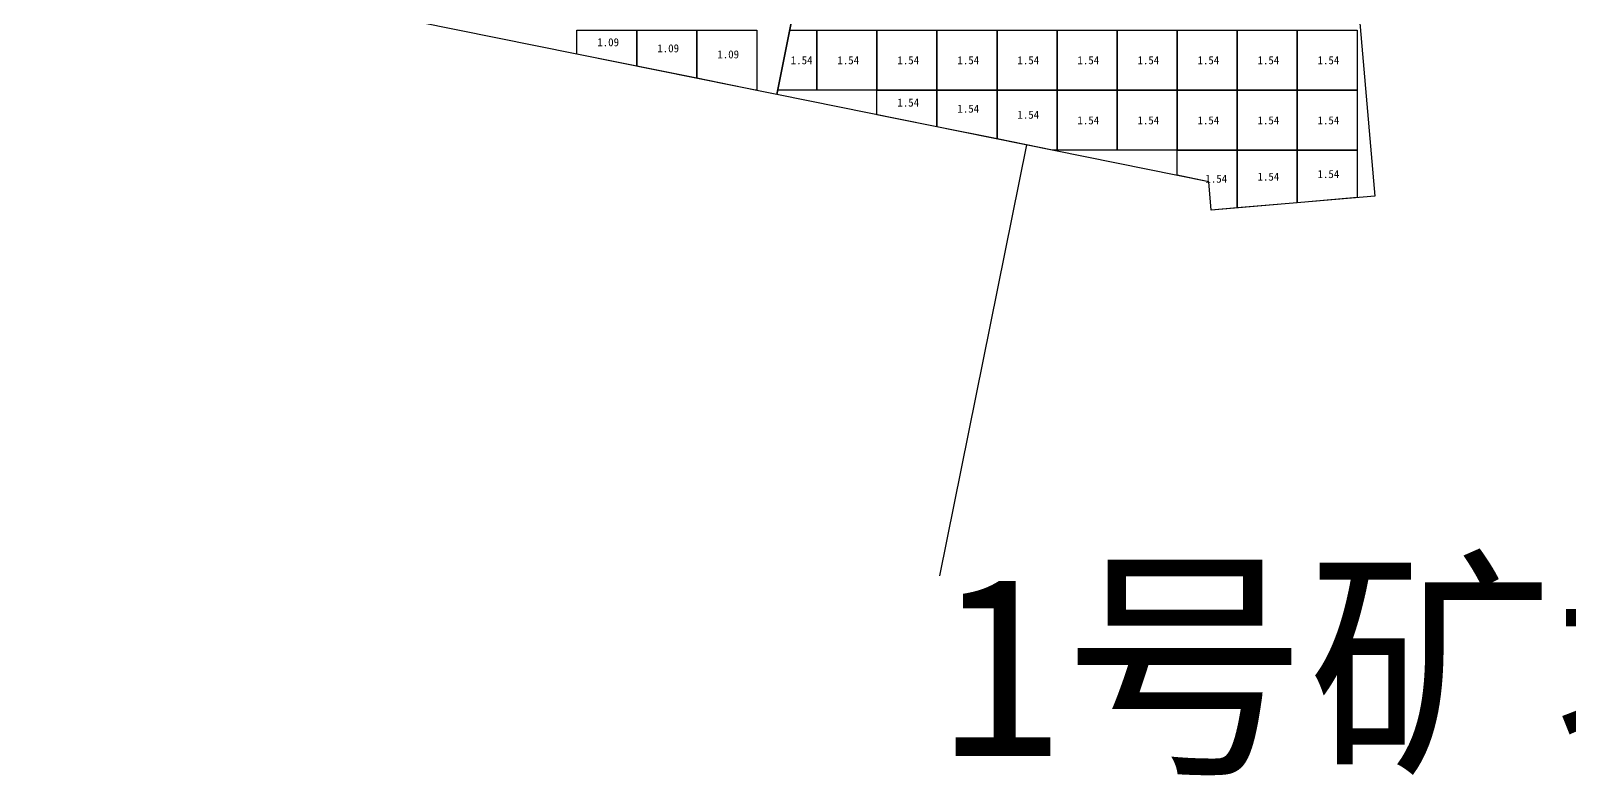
# Model space of a CAD drawing. Header units: metres. Extents: x 470001 to 470150, y 4349600 to 4349734.
# Drawn here: x 470032.01 to 470057.64, y 4349600.16 to 4349612.57 of the extents above; entities that cross this region are included whole.
import ezdxf

# ---------------------------------------------------------------- set-up
doc = ezdxf.new("R2010")
doc.units = ezdxf.units.M
for name, color, linetype in [('1.000-1.500', 5, 'Continuous'), ('1.500-3.000', 1, 'Continuous'), ('爆区方格网', 7, 'Continuous')]:
    doc.layers.add(name, color=color, linetype=linetype)
doc.styles.add('CN_TTF', font='simsunb.ttf')

msp = doc.modelspace()

# ---------------------------------------------------------------- linework, layer by layer
at = {"color": 7}
msp.add_line((470048.6, 4349610.672), (470047.152, 4349603.496), dxfattribs=at)
at = {"layer": '1.000-1.500', "color": 5, "lineweight": 30}
msp.add_lwpolyline([(470047.921, 4349638.176), (470049.59, 4349624.582), (470046.461, 4349621.596), (470044.441, 4349611.512), (470037.778, 4349612.857), (470037.778, 4349612.857), (470031.64, 4349612.821), (470031.922, 4349619.846), (470036.052, 4349625.7), (470034.527, 4349634.11), (470044.45, 4349635.507), (470044.76, 4349641.293)], dxfattribs=at)
at = {"layer": '1.500-3.000', "color": 1, "lineweight": 30}
msp.add_lwpolyline([(470056.081, 4349638.932), (470057.453, 4349623.063), (470053.287, 4349622.703), (470054.401, 4349609.82), (470051.678, 4349609.585), (470051.637, 4349610.059), (470044.441, 4349611.512), (470046.461, 4349621.596), (470049.59, 4349624.582), (470047.914, 4349638.237)], dxfattribs=at)
at = {"layer": '爆区方格网', "color": 5}
for points in [[(470041.108, 4349612.585), (470042.108, 4349612.585), (470042.108, 4349611.983), (470041.108, 4349612.184), (470041.108, 4349612.585)], [(470042.108, 4349612.585), (470043.108, 4349612.585), (470043.108, 4349611.781), (470042.108, 4349611.983), (470042.108, 4349612.585)], [(470043.108, 4349612.585), (470044.108, 4349612.585), (470044.108, 4349611.585), (470044.079, 4349611.585), (470043.108, 4349611.781), (470043.108, 4349612.585)]]:
    msp.add_lwpolyline(points, close=True, dxfattribs=at)
at = {"layer": '爆区方格网', "color": 1}
for points in [[(470045.108, 4349612.585), (470045.108, 4349611.585), (470044.456, 4349611.585), (470044.656, 4349612.585), (470045.108, 4349612.585)], [(470045.108, 4349611.585), (470045.108, 4349612.585), (470046.108, 4349612.585), (470046.108, 4349611.585), (470045.108, 4349611.585)], [(470046.108, 4349611.585), (470046.108, 4349612.585), (470047.108, 4349612.585), (470047.108, 4349611.585), (470046.108, 4349611.585)], [(470047.108, 4349611.585), (470047.108, 4349612.585), (470048.108, 4349612.585), (470048.108, 4349611.585), (470047.108, 4349611.585)], [(470048.108, 4349611.585), (470048.108, 4349612.585), (470049.108, 4349612.585), (470049.108, 4349611.585), (470048.108, 4349611.585)], [(470049.108, 4349611.585), (470049.108, 4349612.585), (470050.108, 4349612.585), (470050.108, 4349611.585), (470049.108, 4349611.585)], [(470050.108, 4349611.585), (470050.108, 4349612.585), (470051.108, 4349612.585), (470051.108, 4349611.585), (470050.108, 4349611.585)], [(470051.108, 4349611.585), (470051.108, 4349612.585), (470052.108, 4349612.585), (470052.108, 4349611.585), (470051.108, 4349611.585)], [(470052.108, 4349611.585), (470052.108, 4349612.585), (470053.108, 4349612.585), (470053.108, 4349611.585), (470052.108, 4349611.585)], [(470053.108, 4349611.585), (470053.108, 4349612.585), (470054.108, 4349612.585), (470054.108, 4349611.585), (470053.108, 4349611.585)], [(470046.108, 4349611.585), (470047.108, 4349611.585), (470047.108, 4349610.973), (470046.108, 4349611.175), (470046.108, 4349611.585)], [(470047.108, 4349611.585), (470048.108, 4349611.585), (470048.108, 4349610.772), (470047.108, 4349610.973), (470047.108, 4349611.585)], [(470048.108, 4349611.585), (470049.108, 4349611.585), (470049.108, 4349610.585), (470049.033, 4349610.585), (470048.108, 4349610.772), (470048.108, 4349611.585)], [(470049.108, 4349610.585), (470049.108, 4349611.585), (470050.108, 4349611.585), (470050.108, 4349610.585), (470049.108, 4349610.585)], [(470050.108, 4349610.585), (470050.108, 4349611.585), (470051.108, 4349611.585), (470051.108, 4349610.585), (470050.108, 4349610.585)], [(470051.108, 4349610.585), (470051.108, 4349611.585), (470052.108, 4349611.585), (470052.108, 4349610.585), (470051.108, 4349610.585)], [(470052.108, 4349610.585), (470052.108, 4349611.585), (470053.108, 4349611.585), (470053.108, 4349610.585), (470052.108, 4349610.585)], [(470053.108, 4349610.585), (470053.108, 4349611.585), (470054.108, 4349611.585), (470054.108, 4349610.585), (470053.108, 4349610.585)], [(470051.108, 4349610.585), (470052.108, 4349610.585), (470052.108, 4349609.622), (470051.678, 4349609.585), (470051.637, 4349610.059), (470051.108, 4349610.166), (470051.108, 4349610.585)], [(470052.108, 4349610.585), (470053.108, 4349610.585), (470053.108, 4349609.709), (470052.108, 4349609.622), (470052.108, 4349610.585)], [(470053.108, 4349610.585), (470054.108, 4349610.585), (470054.108, 4349609.795), (470053.108, 4349609.709), (470053.108, 4349610.585)]]:
    msp.add_lwpolyline(points, close=True, dxfattribs=at)

# ---------------------------------------------------------------- texts
at = {"color": 5, "style": 'CN_TTF'}
for p in [(470041.448, 4349612.315), (470042.448, 4349612.214), (470043.448, 4349612.113)]:
    msp.add_text('1.09', height=0.1333, dxfattribs=at).set_placement(p)
at = {"color": 1, "style": 'CN_TTF'}
for p in [(470044.672, 4349612.015), (470045.448, 4349612.015), (470046.448, 4349612.015), (470047.448, 4349612.015), (470048.448, 4349612.015), (470049.448, 4349612.015), (470050.448, 4349612.015), (470051.448, 4349612.015), (470052.448, 4349612.015), (470053.448, 4349612.015), (470046.448, 4349611.31), (470047.448, 4349611.209), (470048.448, 4349611.108), (470049.448, 4349611.015), (470050.448, 4349611.015), (470051.448, 4349611.015), (470052.448, 4349611.015), (470053.448, 4349611.015), (470051.58, 4349610.043), (470052.448, 4349610.077), (470053.448, 4349610.12)]:
    msp.add_text('1.54', height=0.1333, dxfattribs=at).set_placement(p)
at = {"insert": (470047.152, 4349603.496), "char_height": 3, "attachment_point": 1, "style": 'CN_TTF'}
msp.add_mtext('1号矿块', dxfattribs=at)

doc.saveas('drawing.dxf')
